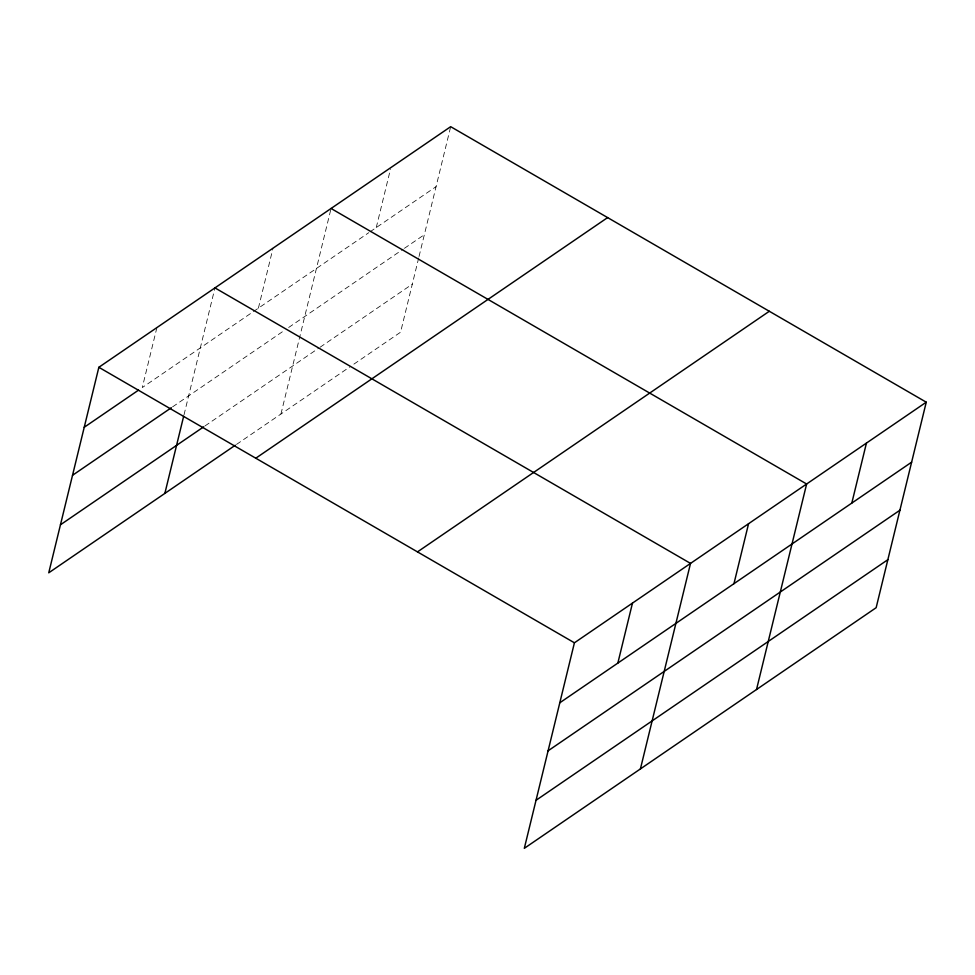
<?xml version="1.0" encoding="UTF-8"?>
<svg xmlns="http://www.w3.org/2000/svg" width="975" height="975" viewBox="0 0 975 975"><rect width="100%" height="100%" fill="white"/><g stroke="black" fill="none" stroke-linecap="round" stroke-linejoin="round"><path stroke-width="0.73" stroke-dasharray="4.88 3.66" d="M156.902 327.588L142.277 387.575L252.208 312.402M184.019 414.826L214.951 287.893M258.387 308.173L273.012 248.186M280.958 413.997L331.061 208.479M376.253 227.565L390.512 169.041M418.677 257.973L400.579 332.195L351.987 365.43M419.031 256.51L450.682 126.677M253.439 311.549L368.769 232.684M370.025 231.831L436.057 186.664M172.563 406.88L283.737 330.854M288.673 327.478L403.175 249.173M404.418 248.32L424.357 234.683M204.969 425.953L318.837 348.087M320.08 347.234L412.291 284.164M236.498 444.417L350.744 366.283"/><path stroke-width="1.46" d="M926.25 402.188L574.421 642.805L524.318 848.323L876.147 607.705L926.25 402.188L450.682 126.677L98.853 367.295L48.75 572.812L235.255 445.258M164.86 493.411L183.653 416.276M617.845 663.098L632.47 603.111M640.417 768.922L690.519 563.404L214.951 287.893M733.956 583.684L748.568 523.697M756.527 689.52L806.63 484.002L331.061 208.479M851.809 503.076L866.434 443.089M84.228 427.282L138.572 390.11M72.516 475.3L171.332 407.733M60.462 524.782L203.738 426.794M255.791 458.213L607.62 217.596M417.483 551.887L769.312 311.269M559.796 702.792L911.625 462.174M548.084 750.823L899.925 510.205M536.018 800.304L887.859 559.687M98.853 367.295L574.421 642.805"/></g></svg>
